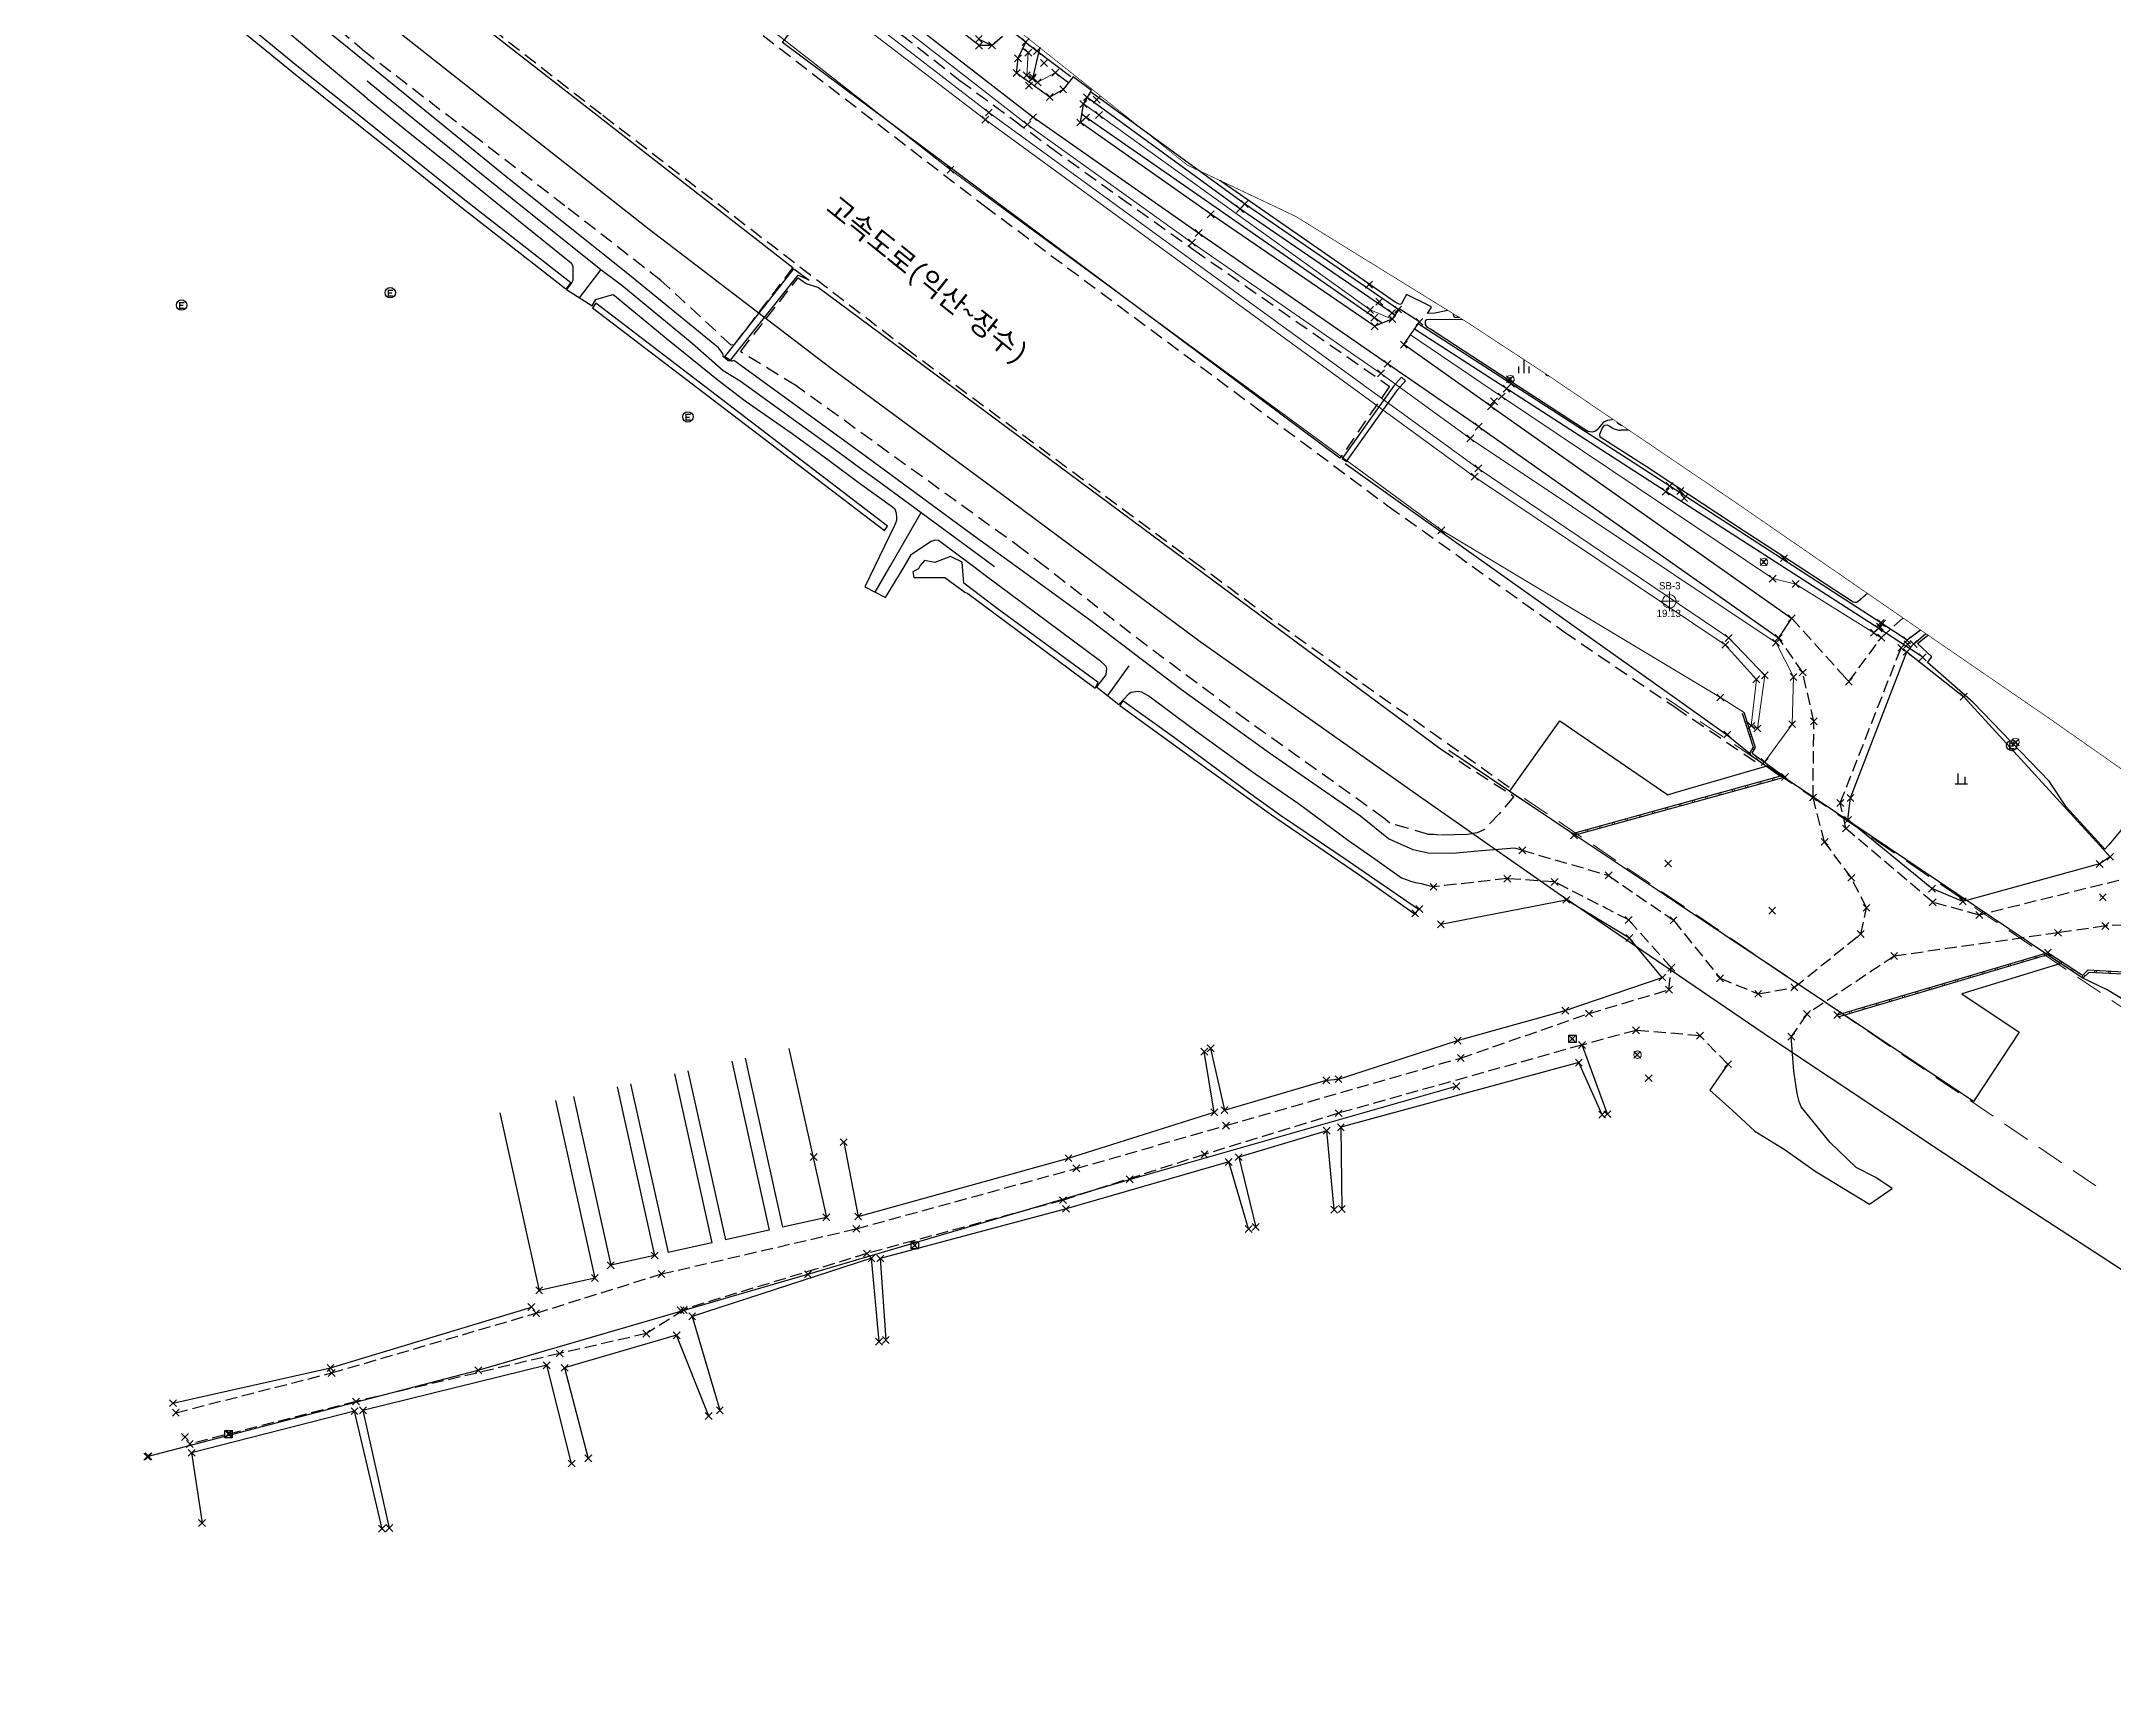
# Model space of a CAD drawing. Header units: millimetres. Extents: x 209513 to 211421, y 268482 to 269727.
# Drawn here: x 210070.6 to 210370.8, y 268483.4 to 268719.8 of the extents above; entities that cross this region are included whole.
import ezdxf
from ezdxf.enums import TextEntityAlignment as Align

# ---------------------------------------------------------------- set-up
doc = ezdxf.new("R2010")
doc.units = ezdxf.units.MM
doc.header["$MEASUREMENT"] = 0
doc.header["$PDMODE"] = 3
doc.header["$PDSIZE"] = 0.5
for name, pattern in [('AD0024', [3, 2, -1]), ('AZ071', [3, 2, -1]), ('DASHED', [0.75, 0.5, -0.25]), ('DGN Style 3', [2.4677800000000003, 1.7627, -0.7050800000000002])]:
    doc.linetypes.add(name, pattern=pattern)
doc.layers.get('0').update_dxf_attribs({"linetype": 'CONTINUOUS'})
doc.layers.add('00-구역계', color=8, linetype='CONTINUOUS', plot=False)
for name, color, linetype, lineweight in [('BOX', 8, 'CONTINUOUS', 0), ('고속도로라인', 8, 'CONTINUOUS', 0), ('논밭', 8, 'CONTINUOUS', 0), ('도근점', 8, 'CONTINUOUS', 0), ('비닐하우스', 8, 'CONTINUOUS', 0), ('비포장도로', 8, 'DGN Style 3', 0), ('빗물받이', 8, 'CONTINUOUS', 0), ('상수도라인', 8, 'CONTINUOUS', 0), ('옹벽', 8, 'CONTINUOUS', 0), ('전력주', 8, 'CONTINUOUS', 0), ('측점', 8, 'CONTINUOUS', 0)]:
    doc.layers.add(name, color=color, linetype=linetype, lineweight=lineweight)
for name, color, linetype in [('구조물', 8, 'CONTINUOUS'), ('오수맨홀', 8, 'CONTINUOUS'), ('측구', 8, 'CONTINUOUS'), ('콘크리트포장', 8, 'CONTINUOUS'), ('현황', 8, 'CONTINUOUS'), ('현황-height', 8, 'CONTINUOUS'), ('현황1', 8, 'CONTINUOUS')]:
    doc.layers.add(name, color=color, linetype=linetype)
doc.layers.get('0').off()
doc.styles.get("Standard").update_dxf_attribs({"font": 'GulimChe.ttf'})
doc.styles.add('Style-Dot', font='Dotum.ttf')
doc.styles.add('Style-WORKING', font='WORKING.shx')
doc.styles.add('txt', font='TXT', dxfattribs={"height": 0.2})

# ---------------------------------------------------------------- blocks, each defined once
blk = doc.blocks.new('AZ0202')
at = {"layer": '현황-height'}
for points in [[(-0.2950207600387502, 0.3782051360497327), (0.3696551049048793, 0.3782051360497327)], [(-0.2950207600387502, 0.3782051360497327), (-0.2950207600387502, -0.4423076852153125)], [(-0.2950207600387502, -0.03205127458278945), (0.2414015240673919, -0.03205127458278945)], [(-0.2950207600387502, -0.4423076852153125), (0.3696551049048793, -0.4423076852153125)]]:
    blk.add_lwpolyline(points, dxfattribs=at)
blk.add_circle((0, 0), 0.75, dxfattribs=at)
blk = doc.blocks.new('DAA001')
at = {"layer": '현황-height'}
for points in [[(-0.493063, 1.00641), (-0.493063, -0.49359)], [(0.506937, 0.50641), (0.506937, -0.49359)], [(-0.8930629999999999, -0.49359), (0.9069370000000001, -0.49359)]]:
    blk.add_lwpolyline(points, dxfattribs=at)
blk = doc.blocks.new('DAA002')
at = {"layer": '현황-height'}
for points in [[(-0.75, 0), (-0.75, -1)], [(0, 1), (0, -1)], [(0.75, 0), (0.75, -1)]]:
    blk.add_lwpolyline(points, dxfattribs=at)
blk = doc.blocks.new('sm')
at = {"layer": '오수맨홀', "lineweight": -3}
blk.add_3dface([(-0.4876096862717532, 0.5295440529007465), (0.5594484440807719, 0.5295440529007465), (0.5594484440807719, -0.5175140775390901), (-0.487609686300857, -0.5175140775390901)], dxfattribs=at)
at = {"layer": '오수맨홀', "lineweight": 0, "style": 'Style-Dot'}
blk.add_text('S', height=0.5508418041572726, dxfattribs=at).set_placement((-0.2262670125637669, -0.2575351603445597))
blk = doc.blocks.new('ep')
at = {"layer": '전력주', "lineweight": 0}
blk.add_circle((0, 0), 0.548539918217936, dxfattribs=at)
at = {"layer": '전력주', "lineweight": 0, "style": 'Style-Dot'}
blk.add_text('E', height=0.5429726355287119, dxfattribs=at).set_placement((-0.2559829561214428, -0.242985439079348))
blk = doc.blocks.new('o3')
at = {"layer": '옹벽', "lineweight": 0}
blk.add_circle((0, 0), 0.15, dxfattribs=at)
blk = doc.blocks.new('nfng')
at = {"layer": '도근점', "lineweight": 0}
for points in [[(195018.505, 431932.3304681596), (195018.505, 431931.501), (195018.505, 431930.6715318404)], [(195017.6755318405, 431931.501), (195018.505, 431931.501), (195019.3344681596, 431931.501)]]:
    blk.add_lwpolyline(points, dxfattribs=at)
blk.add_circle((195018.505, 431931.501), 0.5742378270369954, dxfattribs=at)

msp = doc.modelspace()

# ---------------------------------------------------------------- linework, layer by layer
at = {"layer": '00-구역계', "ltscale": 16, "const_width": 0.1, "flags": 128}
msp.add_lwpolyline([(210375.261345, 268612.09998), (210361.412, 268621.806), (210345.113, 268632.995), (210342.279, 268634.942), (210315.917, 268653.117), (210314.227, 268654.262), (210288.935, 268671.394), (210276.936, 268679.258), (210252.173, 268694.545), (210236.541, 268701.938), (210227.161, 268709.418), (210215.748, 268718.473), (210212.359, 268721.187), (210177.906, 268748.3), (210133.389, 268783.903), (210090.886, 268817.5), (210082.663, 268825.18), (210079.313, 268828.079), (210069.5, 268836.567)], dxfattribs=at)
at = {"layer": 'BOX', "lineweight": 0}
for p, q in [((210213.294, 268714.919, 17.16), (210213.518, 268718.224, 16.03)), ((210214.877, 268713.92, 17.131), (210213.294, 268714.919, 17.16)), ((210217.425, 268715.302, 16.034), (210214.877, 268713.92, 17.131))]:
    msp.add_line(p, q, dxfattribs=at)
at = {"layer": '고속도로라인', "linetype": 'DASHED', "lineweight": 0, "ltscale": 8}
for p, q in [((210305.8760276398, 268624.7655922996, 22.70839411839102), (210384.5231222084, 268571.4588020911, 22.79980401030015)), ((210285.3699216764, 268610.2487110426, 22.99952129043928), (210368.9167868318, 268553.6208694439, 23.09662608439377))]:
    msp.add_line(p, q, dxfattribs=at)
at = {"layer": '구조물', "linetype": 'Continuous'}
msp.add_lwpolyline([(210307.229104717, 268595.202966645), (210283.210355193, 268611.243220132), (210290.480506777, 268621.45321513), (210306.120465942, 268610.763004941), (210307.210682027, 268611.079459771), (210320.520585913, 268614.942897049), (210363.050480009, 268586.332328288), (210348.720358042, 268581.942434252), (210357.000337761, 268576.402323707), (210350.430191525, 268566.352323211)], close=True, dxfattribs=at)
at = {"layer": '논밭', "lineweight": -3, "extrusion": (0.009624900399301908, -0.02621260609154455, 0.9996100542582558), "elevation": -4999.394206776523}
msp.add_lwpolyline([(289980.0654374437, 179550.7445268833), (289980.0654374437, 179561.4164212325)], dxfattribs=at)
at = {"layer": '논밭', "lineweight": -3, "extrusion": (0.004394363417812599, -0.02812504465295678, 0.9995947536043901), "elevation": -6613.698845668466}
msp.add_lwpolyline([(249023.3699014153, 232778.2498072484), (249046.7107811659, 232779.7603669027), (249076.8181684261, 232783.9758822169)], dxfattribs=at)
at = {"layer": '논밭', "lineweight": -3}
for points in [[(210239.914, 268574.048, 15.785), (210241.93, 268565.112, 15.788), (210256.692, 268569.433, 15.795), (210258.439, 268569.602, 15.867), (210275.698, 268575.18, 15.781), (210291.284, 268579.516, 15.849), (210305.327, 268584.317, 15.871), (210300.57, 268590.025, 15.796), (210291.4329999999, 268595.556, 15.82600000000019)], [(210273.258, 268592.028, 15.799), (210291.4329999999, 268595.556, 15.82600000000019)], [(210186.784, 268560.482, 15.673), (210188.886, 268549.718, 15.776), (210219.345, 268558.162, 15.724), (210240.448, 268564.798, 15.776), (210239.01, 268573.592, 15.697)], [(210296.629, 268564.443, 15.806), (210293.255, 268572, 15.802), (210258.782, 268562.628, 15.794), (210258.923, 268550.797, 15.701)], [(210257.813, 268550.721, 15.751), (210256.733, 268562.126, 15.76), (210243.998, 268558.311, 15.76), (210246.463, 268548.184, 15.685)], [(210245.421, 268547.911, 15.706), (210242.54, 268557.62, 15.777), (210218.995, 268550.826, 15.774), (210192.088, 268543.638, 15.764), (210192.88, 268531.85, 15.723)], [(210191.912, 268531.599, 15.685), (210190.812, 268543.669, 15.747), (210164.84, 268535.246, 15.807), (210168.845, 268521.655, 15.785)], [(210167.24, 268520.826, 16.313), (210162.584, 268532.515, 16.4), (210146.363, 268527.808, 16.251), (210149.8, 268514.702, 16.281)], [(210147.385, 268513.95, 15.365), (210143.772, 268528.185, 15.374), (210117.162, 268521.651, 15.41), (210120.979, 268504.603, 15.376)], [(210119.92, 268504.509, 15.316), (210115.939, 268521.527, 15.349), (210092.345, 268515.494, 15.372), (210093.86, 268505.355, 15.278)]]:
    msp.add_polyline3d(points, dxfattribs=at)
at = {"layer": '비닐하우스', "lineweight": -3}
for p, q in [((210178.8578696827, 268574.0605576294, 15.98394581535426), (210184.285733284, 268549.5893999654, 15.98)), ((210162.2673291696, 268570.3518167685, 15.95832281683944), (210167.6890937269, 268545.9081562338, 15.859)), ((210164.2191574652, 268570.7881392227, 15.95833596155552), (210169.6416395571, 268546.3412437317, 15.859)), ((210170.5625994261, 268572.206187199, 15.98394359848744), (210175.9874135054, 268547.7487780996, 15.98)), ((210172.5144277219, 268572.6425096532, 15.98394412010317), (210177.9399593357, 268548.1818655974, 15.98)), ((210153.9720589131, 268568.497446338, 15.95826695179535), (210159.3907739483, 268544.067534368, 16)), ((210155.9238872087, 268568.9337687923, 15.95828009651166), (210161.3433197786, 268544.5006218659, 15.859)), ((210136.98899809, 268564.7009593237, 15.76708261713655), (210142.6857316864, 268539.0176193859, 15.66272256579138)), ((210145.0353084047, 268566.4996758767, 15.69641423975187), (210150.735, 268540.803, 15.592)), ((210147.6286169522, 268567.0793983617, 15.95822423146758), (210153.045, 268542.66, 15.859)), ((210184.285733284, 268549.5893999654, 15.98594161029967), (210177.9399593357, 268548.1818655974, 15.96015659570771)), ((210175.9874135055, 268547.7487780996, 15.95222274506397), (210169.6416395571, 268546.3412437316, 15.92643773047165)), ((210159.3907739483, 268544.067534368, 15.8847850145922), (210153.045, 268542.66, 15.859)), ((210167.6890937269, 268545.9081562337, 15.91850387982802), (210161.3433197786, 268544.5006218658, 15.89271886523606)), ((210150.735, 268540.803, 15.592), (210142.686137189, 268539.0177093291, 15.66))]:
    msp.add_line(p, q, dxfattribs=at)
at = {"layer": '비포장도로', "linetype": 'DGN Style 3', "lineweight": -3}
msp.add_line((210325.682, 268628.479, 16.964), (210322.19, 268633.488, 17.202), dxfattribs=at)
for points in [[(210324.071, 268636.329, 17.298), (210332.351, 268627.15, 16.926), (210337.045, 268633.503, 16.594), (210340.2123572477, 268636.3668248245, 16.33208667979384)], [(210371.469, 268598.366, 16.778), (210351.256, 268593.364, 17.056), (210344.497, 268595.212, 16.95), (210331.94, 268605.885, 16.609), (210331.117, 268609.586, 16.677), (210339.927, 268632.05, 16.358)], [(210285.058, 268602.741, 16.613), (210297.561, 268599.092, 16.634), (210306.955, 268592.61, 16.578), (210313.697, 268584.198, 16.507), (210319.227, 268581.949, 16.491), (210324.476, 268582.895, 16.591), (210334.073, 268590.61, 16.546), (210334.917, 268594.405, 16.543), (210332.718, 268598.743, 16.593), (210328.847, 268603.952, 16.612), (210327.166, 268610.377, 16.61), (210327.281, 268621.395, 16.824), (210325.682, 268628.479, 16.964)], [(210090.062, 268521.3, 15.656), (210112.622, 268527.067, 15.62), (210142.249, 268535.727, 15.996), (210160.397, 268541.398, 16.046), (210188.615, 268547.931, 16.166), (210220.47, 268556.676, 16.286), (210242.165, 268562.878, 16.34), (210276.155, 268572.658, 16.423), (210294.726, 268579.102, 16.592), (210306.302, 268582.55, 16.447), (210306.64, 268585.746, 16.553), (210300.479, 268592.649, 16.59), (210289.765, 268598.15, 16.597), (210282.88, 268598.639, 16.484), (210272.204, 268597.449, 16.327)], [(210388.763, 268589.985, 17.34), (210382.756, 268591.444, 16.876), (210377.191, 268592.147, 16.795), (210369.508, 268591.777, 16.886), (210362.65, 268590.779, 16.903), (210338.926, 268587.415, 16.701), (210326.283, 268579.03, 16.758), (210324.014, 268575.752, 16.609)], [(210314.848, 268571.772, 16.415), (210310.789, 268575.891, 16.446), (210301.532, 268576.665, 16.466), (210293.699, 268574.542, 16.593), (210258.467, 268564.681, 16.34), (210239.042, 268558.713, 16.301), (210218.548, 268552.074, 16.193), (210190.151, 268544.358, 16.11), (210163.183, 268536.135, 15.974), (210163.626, 268536.167, 16.031), (210158.21, 268532.768, 16.134), (210145.66, 268529.885, 15.999), (210116.158, 268522.934, 15.659), (210092.081, 268516.772, 15.677)]]:
    msp.add_polyline3d(points, dxfattribs=at)
at = {"layer": '상수도라인', "lineweight": -3}
msp.add_polyline3d([(210085.931, 268514.947, 15.511), (210133.869, 268527.456, 15.651), (210181.606, 268541.346, 15.904), (210228.199, 268555.08, 16.209), (210275.506, 268568.574, 16.241)], dxfattribs=at)
at = {"layer": '옹벽', "lineweight": -3}
for p, q in [((210316.9242773587, 268622.5865528999, 23.29), (210318.4984779872, 268617.6680288309, 23.31)), ((210318.4984779872, 268617.6680288309, 23.31), (210317.934138543, 268616.7038537483, 23.3)), ((210317.934138543, 268616.7038537483, 23.3), (210322.441389869, 268613.4630328636, 23.3)), ((210318.331, 268616.788, 17.559), (210323.125, 268613.341, 16.843)), ((210322.441389869, 268613.4630328636, 23.3), (210292.4569584255, 268605.1621251396, 23.3)), ((210361.175, 268587.908, 16.736), (210330.658, 268578.877, 16.819)), ((210361.1266072812, 268587.5808181575, 23.66), (210330.7431305295, 268578.5893321482, 23.66)), ((210366.236388706, 268584.2227584586, 23.66), (210361.1266072812, 268587.5808181575, 23.66)), ((210366.201, 268584.605, 17.419), (210361.175, 268587.908, 16.736)), ((210366.991, 268585.365, 17.11), (210366.201, 268584.605, 17.419)), ((210372.135, 268585.072, 17.28), (210366.991, 268585.365, 17.11)), ((210367.1046426161, 268585.0580407013, 23.45), (210366.236388706, 268584.2227584586, 23.66)), ((210372.0376145441, 268584.7770607685, 23.42), (210367.1046426161, 268585.0580407013, 23.45))]:
    msp.add_line(p, q, dxfattribs=at)
at = {"layer": '옹벽', "lineweight": -3, "extrusion": (0.3002743680802167, -0.3063285853072816, 0.9033261325222834)}
for p, q in [((210318.825, 268617.632, 17.68100000002232), (210317.2100000001, 268622.678, 19.92900000001828)), ((210318.331, 268616.7879999999, 17.55900000000838), (210318.825, 268617.632, 17.68100000002232))]:
    msp.add_line(p, q, dxfattribs=at)
at = {"layer": '옹벽', "lineweight": -3, "extrusion": (0.000364384030207931, 0.0001008762903034118, 0.9999999285241238)}
msp.add_line((210323.1249999999, 268613.3410000001, 16.84300000000003), (210292.5369999999, 268604.8730000001, 16.85500000000005), dxfattribs=at)
at = {"layer": '측구', "lineweight": -3}
for p, q in [((210213.518, 268718.224, 16.03), (210212.7148555434, 268718.819771708, 16.0316997766277)), ((210214.779, 268718.444, 16.351), (210213.1213704241, 268719.6744017354, 16.35)), ((210219.3191367596, 268713.8373501485, 16.04021843978868), (210217.425, 268715.302, 16.034))]:
    msp.add_line(p, q, dxfattribs=at)
at = {"layer": '측구', "lineweight": -3, "elevation": 16.351}
msp.add_lwpolyline([(210219.695, 268714.72), (210214.779, 268718.444)], dxfattribs=at)
at = {"layer": '측구', "lineweight": -3, "extrusion": (-0.01005161164857134, -0.01181842209011986, 0.9998796377577484), "elevation": -5272.481848321741}
msp.add_lwpolyline([(210256.7002536558, 268637.426317958), (210234.3889319463, 268652.7532894324), (210212.2307298731, 268668.8934166586)], dxfattribs=at)
at = {"layer": '측구', "lineweight": -3, "extrusion": (-0.07961492730532323, -0.1203023229896432, 0.989539698260491), "elevation": -49047.07699166875}
msp.add_lwpolyline([(27149.5586520916, 336547.2493350145), (27113.14475129105, 336546.8819449065), (27069.7989147586, 336546.3761227448)], dxfattribs=at)
at = {"layer": '측구', "lineweight": -3, "extrusion": (0.001306574411163424, 0.004028073648044349, 0.9999910337028), "elevation": 1373.234821230469}
msp.add_lwpolyline([(210342.5530342687, 268631.2635686688), (210340.5811137108, 268629.7908277013), (210336.9441233482, 268632.2118473422)], dxfattribs=at)
at = {"layer": '측구', "lineweight": -3, "extrusion": (-0.03667214683023347, -0.0312800725228227, 0.9988376798608616), "elevation": -16100.36072916617}
msp.add_lwpolyline([(-67879.55302662114, 333976.4355072279), (-67879.55302662114, 333978.7634902021)], dxfattribs=at)
at = {"layer": '측구', "lineweight": -3, "extrusion": (-0.01722482342663175, -0.01840975255497387, 0.999682142717767), "elevation": -8550.64894787821}
msp.add_lwpolyline([(-29965.32684131211, 339683.3522918887), (-29965.32684131214, 339684.2249137999)], dxfattribs=at)
at = {"layer": '측구', "lineweight": -3}
for points in [[(210266.6283309384, 268680.2071887826, 16.07057448457335), (210244.166, 268695.59, 16.041), (210222.0658521157, 268711.7165692144, 16.04897407464705)], [(210343.058, 268630.676, 16.187), (210336.682, 268634.839, 16.225), (210305.829, 268654.667, 16.075), (210269.4460335766, 268678.1788349985, 16.10814860926246)]]:
    msp.add_polyline3d(points, dxfattribs=at)
at = {"layer": '측점', "lineweight": -3}
for p in [(210206.351, 268720.174, 18.351), (210206.385, 268719.225, 17.245), (210208.268, 268719.267, 17.125), (210212.04, 268717.401, 17.036), (210213.154, 268719.743, 16.62), (210213.518, 268718.224, 16.03), (210214.779, 268718.444, 16.351), (210211.83, 268715.253, 17.334), (210213.294, 268714.919, 17.16), (210214.112, 268714.427, 15.513), (210214.17, 268714.646), (210214.877, 268713.92, 17.131), (210215.78, 268716.7, 15.42), (210217.425, 268715.302, 16.034), (210213.633, 268713.435), (210216.644, 268711.782, 17.299), (210218.564, 268712.892, 16.796), (210221.994, 268711.769, 16.049), (210223.427, 268711.414, 15.414), (210207.285, 268708.511, 18.812), (210207.807, 268709.553, 18.751), (210214.187, 268708.878, 17.314), (210221.071, 268708.107, 17.249), (210221.491, 268710.777, 16.78), (210221.863, 268708.819, 17.26), (210223.744, 268709.202, 16.13), (210213.363, 268707.817, 17.526), (210202.246, 268701.265, 23.993), (210244.847, 268696.303, 16.386), (210239.943, 268694.808, 16.862), (210244.166, 268695.59, 16.041), (210237.234, 268690.689, 17.118), (210238.18, 268692.093, 16.855), (210262.853, 268684.61, 15.268), (210263.035, 268680.958, 16.197), (210264.373, 268682.168, 15.554), (210267.082, 268681.03, 16.429), (210263.64, 268679.851, 16.708), (210263.674, 268678.607, 16.882), (210266.192, 268680.506, 16.07), (210266.236, 268679.638, 16.663), (210270.173, 268679.237, 16.594), (210267.91, 268675.943, 16.891), (210265.539, 268673.157, 16.893), (210264.588, 268671.785, 17.058), (210282.78, 268669.562, 16.096), (210283.292, 268670.943, 15.916), (210283.448, 268670.277, 16.455), (210280.529, 268667.022, 16.876), (210280.957, 268667.738, 16.817), (210282.071, 268668.426, 16.219), (210278.739, 268664.066, 16.926), (210277.531, 268662.36, 17.14), (210278.157, 268656.81, 19.142), (210278.693, 268658.027, 18.948), (210305.829, 268654.667, 16.075), (210306.409, 268655.46, 16.501), (210307.962, 268654.744, 15.541), (210308.512, 268653.722, 15.554), (210273.344, 268649.068, 24.73), (210322.959, 268645.02, 15.54), (210320.023, 268644.474, 16.22), (210321.336, 268642.076, 16.496), (210324.654, 268641.278, 16.291), (210324.071, 268636.329, 17.298), (210314.967, 268633.474, 18.946), (210321.807, 268632.788, 17.061), (210322.19, 268633.488, 17.202), (210335.973, 268634.236, 16.446), (210336.682, 268634.839, 16.225), (210336.848, 268635.118, 15.647), (210336.976, 268635.667, 16.554), (210337.045, 268633.503, 16.594), (210337.145, 268635.564, 16.33), (210340.782, 268633.143, 16.335), (210314.456, 268632.476, 19.008), (210339.927, 268632.05, 16.358), (210340.746, 268631.47, 15.937), (210340.858, 268632.548, 15.654), (210341.734, 268632.592, 16.188), (210343.058, 268630.676, 16.187), (210318.961, 268627.472, 19.079), (210320.188, 268628.056, 18.968), (210324.341, 268627.826, 16.975), (210325.682, 268628.479, 16.964), (210332.351, 268627.15, 16.926), (210313.76, 268624.85, 23.284), (210349.001, 268624.967, 15.902), (210324.15, 268620.987, 16.808), (210327.281, 268621.395, 16.824), (210314.748, 268619.503, 24.907), (210318.229, 268620.746, 18.974), (210319.108, 268620.371, 18.907), (210356.508, 268618.372, 16.285), (210320.151, 268615.503, 16.804), (210323.125, 268613.341, 16.843), (210327.166, 268610.377, 16.61), (210331.117, 268609.586, 16.677), (210332.59, 268610.313, 15.912), (210331.94, 268605.885, 16.609), (210332.226, 268607.123, 15.985), (210292.537, 268604.873, 16.855), (210328.847, 268603.952, 16.612), (210285.058, 268602.741, 16.613), (210306.187, 268600.823, 16.515), (210368.673, 268600.751, 15.919), (210370.201, 268601.792, 16.391), (210272.204, 268597.449, 16.327), (210282.88, 268598.639, 16.484), (210289.765, 268598.15, 16.597), (210297.561, 268599.092, 16.634), (210332.718, 268598.743, 16.593), (210344.393, 268597.186, 15.966), (210270.148, 268594.251, 15.976), (210291.433, 268595.556, 15.826), (210321.244, 268593.977, 16.548), (210334.917, 268594.405, 16.543), (210344.497, 268595.212, 16.95), (210348.868, 268595.329, 15.95), (210269.552, 268593.614, 15.954), (210273.258, 268592.028, 15.799), (210300.479, 268592.649, 16.59), (210306.955, 268592.61, 16.578), (210351.256, 268593.364, 17.056), (210362.65, 268590.779, 16.903), (210369.508, 268591.777, 16.886), (210300.57, 268590.025, 15.796), (210334.073, 268590.61, 16.546), (210361.175, 268587.908, 16.736), (210306.64, 268585.746, 16.553), (210338.926, 268587.415, 16.701), (210305.327, 268584.317, 15.871), (210306.302, 268582.55, 16.447), (210313.697, 268584.198, 16.507), (210319.227, 268581.949, 16.491), (210324.476, 268582.895, 16.591), (210291.284, 268579.516, 15.849), (210294.726, 268579.102, 16.592), (210326.283, 268579.03, 16.758), (210330.658, 268578.877, 16.819), (210301.532, 268576.665, 16.466), (210310.789, 268575.891, 16.446), (210324.014, 268575.752, 16.609), (210239.01, 268573.592, 15.697), (210239.914, 268574.048, 15.785), (210275.698, 268575.18, 15.781), (210292.291, 268575.441, 16.605), (210293.699, 268574.542, 16.593), (210293.716, 268574.547, 16.595), (210301.698, 268573.121, 16.35), (210276.155, 268572.658, 16.423), (210293.255, 268572, 15.802), (210303.352, 268569.748, 16.391), (210314.848, 268571.772, 16.415), (210256.692, 268569.433, 15.795), (210258.439, 268569.602, 15.867), (210275.506, 268568.574, 16.241), (210240.448, 268564.798, 15.776), (210241.93, 268565.112, 15.788), (210258.467, 268564.681, 16.34), (210296.629, 268564.443, 15.806), (210297.393, 268564.533, 16.297), (210242.165, 268562.878, 16.34), (210256.733, 268562.126, 15.76), (210258.782, 268562.628, 15.794), (210182.421, 268558.32, 15.978), (210186.784, 268560.482, 15.673), (210219.345, 268558.162, 15.724), (210239.042, 268558.713, 16.301), (210243.998, 268558.311, 15.76), (210220.47, 268556.676, 16.286), (210228.199, 268555.08, 16.209), (210242.54, 268557.62, 15.777), (210218.548, 268552.074, 16.193), (210184.285733284, 268549.5893999654, 15.98), (210188.886, 268549.718, 15.776), (210218.995, 268550.826, 15.774), (210257.813, 268550.721, 15.751), (210258.923, 268550.797, 15.701), (210188.615, 268547.931, 16.166), (210245.421, 268547.911, 15.706), (210246.463, 268548.184, 15.685), (210159.3907739483, 268544.067534368, 16), (210190.151, 268544.358, 16.11), (210190.812, 268543.669, 15.747), (210192.088, 268543.638, 15.764), (210197.052, 268545.532, 16.339), (210150.735, 268540.803, 15.592), (210153.045, 268542.66, 15.859), (210160.397, 268541.398, 16.046), (210181.606, 268541.346, 15.904), (210142.686137189, 268539.0177093291, 15.66), (210141.558, 268536.603, 15.473), (210142.249, 268535.727, 15.996), (210163.183, 268536.135, 15.974), (210163.626, 268536.167, 16.031), (210164.84, 268535.246, 15.807), (210158.21, 268532.768, 16.134), (210162.584, 268532.515, 16.4), (210191.912, 268531.599, 15.685), (210192.88, 268531.85, 15.723), (210112.462, 268527.792, 15.353), (210143.772, 268528.185, 15.374), (210145.66, 268529.885, 15.999), (210146.363, 268527.808, 16.251), (210112.622, 268527.067, 15.62), (210133.869, 268527.456, 15.651), (210089.634, 268522.697, 15.31), (210116.158, 268522.934, 15.659), (210090.062, 268521.3, 15.656), (210115.939, 268521.527, 15.349), (210117.162, 268521.651, 15.41), (210167.24, 268520.826, 16.313), (210168.845, 268521.655, 15.785), (210092.081, 268516.772, 15.677), (210097.642, 268518.21, 15.822), (210097.824, 268518.272, 15.735), (210085.931, 268514.947, 15.511), (210086.099, 268514.98, 15.367), (210092.345, 268515.494, 15.372), (210147.385, 268513.95, 15.365), (210149.8, 268514.702, 16.281), (210093.86, 268505.355, 15.278), (210119.92, 268504.509, 15.316), (210120.979, 268504.603, 15.376)]:
    msp.add_point(p, dxfattribs=at)
at = {"layer": '측점'}
for p in [(210369.138, 268595.933, 16.781), (210091.382, 268517.798, 15.622)]:
    msp.add_point(p, dxfattribs=at)
at = {"layer": '콘크리트포장', "lineweight": -3}
for p, q in [((210280.529, 268667.022, 16.876), (210267.91, 268675.943, 16.891)), ((210278.739, 268664.066, 16.92600000000014), (210265.539, 268673.157, 16.893)), ((210324.071, 268636.329, 17.298), (210322.19, 268633.488, 17.202))]:
    msp.add_line(p, q, dxfattribs=at)
at = {"layer": '콘크리트포장', "lineweight": -3, "extrusion": (-0.006474407174262359, 0.004563845928061057, 0.9999686261888854), "elevation": -118.4114006707302}
msp.add_lwpolyline([(210276.230861078, 268670.3604517372), (210319.774680682, 268639.6671320847)], dxfattribs=at)
at = {"layer": '콘크리트포장', "lineweight": -3, "extrusion": (-0.00424806921576691, 0.002989516017576593, 0.9999865082599458), "elevation": -73.17733758312198}
msp.add_lwpolyline([(210276.9135228822, 268665.4853269016), (210320.3653032888, 268634.9071902595)], dxfattribs=at)
at = {"layer": '콘크리트포장', "lineweight": -3}
for points in [[(210265.539, 268673.157, 16.893), (210238.18, 268692.093, 16.855), (210214.187, 268708.878, 17.314), (210168.073, 268744.652, 16.797), (210151.698, 268757.626, 16.684), (210125.213, 268780.234, 16.515), (210116.105, 268786.126, 16.732), (210114.707, 268786.564, 16.85), (210111.171, 268785.906, 17.095), (210107.29, 268784.147, 17.549), (210104.701, 268781.497, 17.828)], [(210209.774, 268720.543, 16.745), (210208.268, 268719.267, 17.125), (210206.385, 268719.225, 17.245), (210170.054, 268747.485, 16.723)], [(210267.91, 268675.943, 16.891), (210270.173, 268679.237, 16.594), (210267.252, 268681.112, 16.564), (210266.236, 268679.638, 16.663), (210263.674, 268678.607, 16.882), (210239.943, 268694.808, 16.862), (210221.071, 268708.107, 17.249), (210221.491, 268710.777, 16.78), (210222.681, 268712.722, 16.208), (210220.017, 268714.711, 16.225), (210218.564, 268712.892, 16.796), (210216.644, 268711.782, 17.299), (210211.83, 268715.253, 17.334), (210212.04, 268717.401, 17.036), (210213.154, 268719.743, 16.62), (210210.47, 268721.789, 16.608)]]:
    msp.add_polyline3d(points, dxfattribs=at)
at = {"layer": '현황', "lineweight": 0}
for p, q in [((210207.285, 268708.511, 18.812), (210136.3220000001, 268762.9330000003, 18.68700000000007)), ((210137.451, 268763.824, 18.558), (210207.807, 268709.553, 18.751)), ((210202.246, 268701.265, 23.993), (210130.37, 268757.482, 23.921)), ((210213.363, 268707.817, 17.526), (210166.498, 268744.306, 16.988)), ((210278.157, 268656.81, 19.142), (210207.285, 268708.511, 18.812)), ((210207.807, 268709.553, 18.751), (210278.693, 268658.027, 18.948)), ((210263.035, 268680.958, 16.197), (210221.5099308251, 268710.8079415586, 16.12619040913387)), ((210237.234, 268690.689, 17.118), (210213.363, 268707.817, 17.526)), ((210273.344, 268649.068, 24.73), (210202.246, 268701.265, 23.993)), ((210264.588, 268671.785, 17.058), (210237.234, 268690.689, 17.118)), ((210266.236, 268679.638, 16.663), (210263.035, 268680.958, 16.197)), ((210282.071, 268668.426, 16.219), (210268.8737498383, 268677.3458245547, 16.76451581883752)), ((210277.531, 268662.36, 17.14), (210264.588, 268671.785, 17.058)), ((210273.344, 268649.068, 24.73), (210313.76, 268624.85, 23.284)), ((210335.973, 268634.236, 16.446), (210337.045, 268633.503, 16.594)), ((210318.229, 268620.746, 18.974), (210319.108, 268620.371, 18.907))]:
    msp.add_line(p, q, dxfattribs=at)
at = {"layer": '현황', "lineweight": -3}
for p, q in [((210206.351, 268720.174, 18.351), (210208.268, 268719.267, 17.125)), ((210332.59, 268610.313, 15.912), (210340.746, 268631.47, 15.937))]:
    msp.add_line(p, q, dxfattribs=at)
at = {"layer": '현황', "linetype": 'Continuous'}
msp.add_line((210314.848, 268571.772, 16.415), (210312.210016217, 268567.992687332), dxfattribs=at)
for points in [[(210117.7758229821, 268716.6617455438), (210117.44070247, 268716.935403093), (210099.39078917, 268731.595743764), (210089.320840988, 268740.115933516), (210083.450880493, 268745.926048197), (210082.730895588, 268747.556067496), (210082.080918581, 268749.866089719), (210082.250940001, 268751.716098023), (210082.638585921, 268754.331124754), (210083.096974286, 268755.705882394), (210083.501427806, 268756.757161922), (210085.48815532, 268759.605268239), (210101.392363224, 268778.380419876), (210103.526850364, 268780.766722393), (210104.701, 268781.497)], [(210117.7816690734, 268711.5945545349), (210111.720673961, 268716.585481431), (210100.860729398, 268725.695688286), (210091.620776075, 268733.425862605), (210089.20079135, 268735.725909627), (210089.000791153, 268735.785912752), (210088.750790968, 268735.865916688), (210088.43079014, 268735.91592142), (210086.180764075, 268734.455944186), (210085.06074849, 268733.495954196), (210082.420758536, 268735.416001933), (210083.820785726, 268737.305993399), (210083.960791475, 268737.76599411), (210084.460807169, 268738.975994166), (210084.510813314, 268739.505996533), (210084.490816137, 268739.765998311), (210082.410827128, 268741.556037388), (210061.860931353, 268758.906417607)], [(210117.7543036089, 268735.3139984747), (210126.440876279, 268728.365387918), (210179.410681073, 268687.084645014)], [(210258.65077296, 268659.50374242), (210177.91103977, 268719.684858051)], [(210215.1307315213, 268718.9673247716), (210215.131218631, 268718.804507839), (210214.17, 268714.646)], [(210211.7608848051, 268643.810290464), (210205.700377517, 268648.204163966), (210189.400429255, 268660.164388028), (210171.030486664, 268673.564640064), (210170.850486877, 268673.664642342), (210170.730485708, 268673.61464315), (210170.610484422, 268673.554643894), (210170.470483717, 268673.554645191), (210170.220482671, 268673.574647628), (210170.030482043, 268673.604649573), (210169.360485163, 268674.184659321), (210169.330485684, 268674.244659967), (210169.320487544, 268674.414661098), (210169.280490265, 268674.674663057), (210168.650495834, 268675.454673656), (210155.740548908, 268686.004857703), (210137.830618536, 268700.285110858), (210117.7758229821, 268716.6617455438)], [(210117.7816690734, 268711.5945545349), (210123.500620022, 268706.885283932), (210130.860591726, 268701.045180071), (210139.680556569, 268693.935054928), (210147.370525675, 268687.71494569), (210147.570521298, 268687.234940904), (210147.54049845, 268685.214928844), (210147.410494531, 268684.924928278), (210146.640479506, 268683.934929363), (210150.35047135, 268681.534880332), (210150.910484641, 268682.464880825), (210153.330505226, 268683.204862927), (210153.610505187, 268683.074859539), (210161.070473463, 268676.884752615), (210168.620443324, 268670.794645471), (210172.5012245, 268667.813004305), (210179.325535672, 268663.057613035), (210184.657515007, 268659.168114881), (210189.087663373, 268655.866533671), (210193.860365122, 268652.444299554), (210194.170363439, 268652.15429491), (210194.390357475, 268651.524289024), (210194.440350647, 268650.894284713), (210194.410345664, 268650.464282365), (210194.290341013, 268650.104281277), (210194.120335992, 268649.734280593), (210191.2503944568, 268643.7862000467)], [(210274.265142126, 268680.9068068619), (210272.411078593, 268680.493743134), (210271.351072879, 268680.463752771), (210271.871084391, 268681.253752777), (210271.931759595, 268681.422409248), (210268.305424908, 268683.175479552), (210268.001080724, 268682.673797307), (210267.561069282, 268681.853796377), (210267.321067166, 268681.773798109), (210266.85106703, 268681.973803687), (210266.631067262, 268682.093806458), (210241.2778807649, 268699.6977390292)], [(210180.210668614, 268685.614628623), (210181.350665294, 268684.804613114), (210183.130667466, 268684.194592896), (210237.5702590141, 268643.840604639)], [(210298.0919529934, 268665.1913699714), (210298.091035176, 268665.043410839), (210297.381030566, 268664.953416867), (210296.841024906, 268664.693420283), (210296.361016405, 268664.153421431), (210295.92100777, 268663.583422028), (210295.561003473, 268663.363424019), (210295.201000635, 268663.273426806), (210294.560998626, 268663.383433405), (210279.031033158, 268673.46363886), (210271.761049112, 268678.163734925), (210271.351050069, 268678.433740373), (210271.021053225, 268678.863746057), (210271.031058444, 268679.323748773), (210271.241062544, 268679.593748476), (210271.601064705, 268679.623745325), (210276.4478979735, 268679.5593211516)], [(210275.9456855649, 268679.8693530982), (210275.221085644, 268679.853713189), (210275.101089645, 268680.263716806), (210275.1028525181, 268680.3896611701)], [(210288.4804271769, 268671.6919215502), (210288.481059718, 268671.563539699), (210288.641059297, 268671.453537545), (210288.838705627, 268671.4571101716)], [(210324.8831929413, 268643.9431572827), (210317.180951154, 268648.953135697), (210307.159076497, 268655.552194854), (210302.980984232, 268658.303324366), (210296.360998538, 268662.563411722), (210296.301002728, 268662.963414721), (210296.631013953, 268663.813416854), (210296.991021285, 268664.303416512), (210297.331023234, 268664.323413483), (210297.731023127, 268664.133408616), (210298.241022002, 268663.803401875), (210299.001023272, 268663.573393431), (210299.281024579, 268663.563390775), (210299.381025311, 268663.583389971), (210300.4468120933, 268663.5962629772)], [(210299.5036047748, 268664.2351617506), (210299.391032665, 268664.233393847), (210298.891033278, 268664.513400189), (210298.8124429564, 268664.7033328828)], [(210280.243193721, 268643.8907257616), (210259.420767537, 268658.673730216)], [(210195.5643809234, 268643.7912670018), (210196.610301987, 268645.584232176), (210199.470337615, 268647.464217164), (210199.910341642, 268647.624214064), (210200.150343423, 268647.674212147), (210200.500344859, 268647.64420872), (210205.6320892848, 268643.8030919407)], [(210203.980791129, 268643.8011524229), (210203.930326178, 268644.434157336), (210202.240327164, 268645.284178185), (210199.99030598, 268644.414193717)], [(210191.2503944568, 268643.7862000467), (210189.8502149, 268640.884266094), (210192.86021275, 268639.334228744), (210195.560276439, 268643.784230909), (210195.5643809234, 268643.7912670018)], [(210204.170293577, 268641.424136729), (210203.980791129, 268643.8011524229)], [(210205.6320892848, 268643.8030919407), (210207.100322816, 268642.704117404), (210223.830267749, 268630.253886368), (210224.760262689, 268629.383872439), (210224.840259049, 268629.023869497), (210224.810254853, 268628.663867577), (210224.750248368, 268628.113864773), (210223.420222523, 268626.413866713), (210226.620210094, 268623.863821492), (210228.080234578, 268625.383817249), (210228.380239018, 268625.643816059), (210229.470245895, 268625.763806693), (210229.920247277, 268625.683802034), (210231.190245403, 268624.943785748), (210237.250225, 268620.393701817), (210244.10020422, 268615.453608185), (210246.486146127, 268613.745647648), (210248.928560859, 268612.085912886), (210252.642472771, 268609.512079759), (210259.911772406, 268604.152831681), (210263.690146567, 268601.483341373), (210267.580135385, 268598.733288539), (210268.400136509, 268598.463279293), (210268.860136818, 268598.283273934), (210269.610138486, 268598.093265824), (210270.40014047, 268597.913257406), (210272.204, 268597.449)], [(210285.058, 268602.741), (210283.950266691, 268603.033163137), (210278.630234665, 268602.583209677), (210275.000212892, 268602.283241475), (210271.420195192, 268602.323274887), (210269.270189798, 268602.813297798), (210265.690189629, 268604.413340738), (210261.630205563, 268607.663398199), (210248.470241319, 268616.783575821), (210235.710280003, 268625.983750226), (210222.39032618, 268636.103935438), (210211.7608848051, 268643.810290464)], [(210237.5702590141, 268643.840604639), (210273.370373401, 268617.303348306)], [(210318.140592389, 268616.592929177), (210314.650606947, 268619.46297904), (210307.194811627, 268624.756265443), (210280.243193721, 268643.8907257616)], [(210335.0539991787, 268639.9231998303), (210333.700920063, 268638.732920217), (210333.48091737, 268638.592921401), (210333.260916257, 268638.592923439), (210333.000915724, 268638.662926275), (210324.8831929413, 268643.9431572827)], [(210376.0263516368, 268611.5638414859), (210374.030794127, 268609.332367), (210372.780769137, 268607.672368447), (210371.710739776, 268605.542365354), (210369.986984398, 268603.527672021), (210369.430039687, 268602.914495438), (210369.430039687, 268602.914495438), (210369.430039687, 268602.914495438), (210363.820738885, 268609.022459709), (210361.360768109, 268612.732505157), (210350.370840392, 268624.122676541), (210343.760872057, 268629.922773205), (210344.390884692, 268630.762772498), (210342.28089546, 268632.672803711), (210343.802329249, 268633.8954502302)], [(210274.410378002, 268617.243338304), (210292.220333675, 268605.263100135)], [(210381.980450105, 268575.132084505), (210369.750471159, 268582.522242945), (210366.236388706, 268584.2227584586)], [(210312.210016217, 268567.992687332), (210315.420000465, 268565.142640189), (210318.72998286, 268562.082590836), (210323.129974712, 268559.372533523), (210327.479961814, 268556.26247423), (210332.899952433, 268552.982403986), (210335.329948344, 268551.522372556), (210338.619990079, 268553.752355693), (210336.259996211, 268555.362387389), (210333.429998154, 268556.812422462), (210329.670019997, 268560.452479526), (210325.450056476, 268565.602550071), (210325.180063648, 268566.362557214), (210324.8948113578, 268567.5311704282), (210324.4119465052, 268570.7638039748), (210324.014, 268575.752)]]:
    msp.add_lwpolyline(points, dxfattribs=at)
at = {"layer": '현황', "linetype": 'AD0024'}
for points in [[(210117.7186831647, 268766.1885750643), (210158.451096147, 268733.485122641), (210207.170922296, 268696.024442437), (210265.660730518, 268652.563635085), (210277.7922657774, 268643.8878470456)], [(210238.386764475, 268643.8415636583), (210196.310630701, 268674.974414472), (210151.650789856, 268709.295037867), (210117.7538404583, 268735.7154414549)], [(210283.17036162, 268611.833224106), (210248.790460481, 268636.143691097), (210238.386764475, 268643.8415636583)], [(210277.7922657774, 268643.8878470456), (210291.110655037, 268634.363288136), (210307.196337859, 268623.4411664), (210318.990583662, 268615.432914217)]]:
    msp.add_lwpolyline(points, dxfattribs=at)
at = {"layer": '현황', "color": 8, "linetype": 'Continuous'}
for points in [[(210117.7873261684, 268706.6911790093), (210106.838196897, 268715.419114129), (210093.278907357, 268726.557948312), (210085.470014009, 268733.026351792), (210086.23849964, 268733.948011443), (210094.042519017, 268727.483645077), (210107.593096604, 268716.351967101), (210117.7855540326, 268708.2272054311)], [(210117.7855540326, 268708.2272054311), (210120.060333275, 268706.413899923), (210131.667801503, 268697.100730498), (210147.267129916, 268684.934889666), (210146.533843523, 268683.984970656), (210130.923287153, 268696.159567646), (210119.310846946, 268705.476727141), (210117.7873261684, 268706.6911790093)], [(210150.870478481, 268681.934877959), (210150.390468407, 268681.254878252), (210192.700321038, 268649.044289534), (210193.150330288, 268649.664289151), (210150.870478481, 268681.934877959)], [(210197.7653963896, 268643.7938521853), (210197.600283523, 268643.49421024), (210196.780274311, 268643.044215088), (210196.920265582, 268642.204208658), (210201.430288899, 268642.244167122), (210204.310279454, 268640.104127371), (210204.740279386, 268639.904122165), (210223.180219059, 268626.213867715), (210223.650230654, 268627.033868368), (210209.030276871, 268637.744069228), (210204.170293577, 268641.424136729)], [(210199.99030598, 268644.414193717), (210198.500301683, 268644.704209292), (210197.870290399, 268643.98421073), (210197.7653963896, 268643.7938521853)]]:
    msp.add_lwpolyline(points, dxfattribs=at)
at = {"layer": '현황'}
for points in [[(210117.7787473549, 268714.1269997107), (210120.470661113, 268711.910342699), (210134.345605129, 268700.665145466), (210138.75558755, 268697.110082892), (210151.621715074, 268686.810691783), (210154.675527048, 268684.539858622), (210164.86048465, 268676.169713136), (210169.32546268, 268672.19964752), (210171.765856081, 268670.688822683), (210184.362981964, 268661.611000532), (210187.028971632, 268659.666250955), (210189.244046312, 268658.01546135), (210191.63039719, 268656.304343792), (210197.996881205, 268651.652878398), (210206.400350166, 268645.454140684), (210208.6430651427, 268643.8066284561)], [(210151.621715074, 268686.810691783), (210148.495475425, 268682.734904847)], [(210193.4722625224, 268643.7888097224), (210197.996881205, 268651.652878398)], [(210191.355213825, 268640.109247418), (210193.4722625224, 268643.7888097224)], [(210225.02021631, 268625.138844102), (210228.145238279, 268629.422100312)]]:
    msp.add_lwpolyline(points, dxfattribs=at)
at = {"layer": '현황', "lineweight": -3, "extrusion": (0.008922374552192244, -0.00618673782291464, 0.9999410560165338), "elevation": 230.5061695144651}
msp.add_lwpolyline([(210256.2688233005, 268685.6233793695), (210212.7275860453, 268715.8129146307)], dxfattribs=at)
at = {"layer": '현황', "color": 8, "linetype": 'Continuous'}
for points in [[(210179.560679813, 268686.904642525), (210181.780672866, 268685.284612062), (210180.160672743, 268686.004631468), (210170.320484414, 268673.684647374), (210169.580486054, 268674.164657163)], [(210258.960773969, 268659.453739242), (210259.590772108, 268659.003730657), (210267.06092752, 268669.463725334), (210268.150946981, 268670.703722807), (210267.560949831, 268671.22373145), (210266.450929934, 268669.953733978)], [(210270.020096629, 268594.183238146), (210259.820123572, 268601.183375396), (210250.050147866, 268607.753506034), (210245.390161659, 268611.083569544), (210234.670196526, 268619.023717351), (210227.220218641, 268624.353818926), (210226.770209059, 268623.703819124), (210237.830175129, 268615.69366774), (210248.720142472, 268607.873519089), (210261.370109408, 268599.223349065), (210269.550086606, 268593.503238348)]]:
    msp.add_lwpolyline(points, close=True, dxfattribs=at)
at = {"layer": '현황', "lineweight": 0}
for points in [[(210335.973, 268634.236, 16.446), (210324.654, 268641.278, 16.291), (210321.336, 268642.076, 16.496), (210282.071, 268668.426, 16.219)], [(210277.531, 268662.36, 17.14), (210321.807, 268632.788, 17.061), (210324.341, 268627.826, 16.975), (210324.15, 268620.987, 16.808), (210320.139698978, 268615.4875024245, 16.80398869615207)], [(210319.108, 268620.371, 18.907), (210320.188, 268628.056, 18.968), (210314.967, 268633.474, 18.946), (210278.693, 268658.027, 18.948)], [(210318.229, 268620.746, 18.974), (210318.961, 268627.472, 19.079), (210314.456, 268632.476, 19.008), (210278.157, 268656.81, 19.142)], [(210313.76, 268624.85, 23.284), (210317.21, 268622.678, 19.929)]]:
    msp.add_polyline3d(points, dxfattribs=at)
at = {"layer": '현황', "linetype": 'Continuous'}
msp.add_polyline3d([(210340.746, 268631.47, 15.937), (210349.001, 268624.967, 15.902), (210349.001, 268624.967, 15.902), (210370.201, 268601.792, 16.391), (210368.673, 268600.751, 15.919), (210348.868, 268595.329, 15.95), (210344.393, 268597.186, 15.966), (210332.226, 268607.123, 15.985), (210332.59, 268610.313, 15.912)], dxfattribs=at)
at = {"layer": '현황1', "flags": 128}
msp.add_lwpolyline([(210069.1282158789, 268765.1943097948), (210094.0017341295, 268744.4246202614), (210120.8934076283, 268722.3246141247), (210139.5933170861, 268707.6012072274), (210158.5915033656, 268692.647599581), (210184.7918952754, 268672.6796621621), (210209.3201626868, 268654.5613725926), (210238.3986432088, 268632.9814665615), (210270.0292486938, 268610.6481796192), (210290.1196725185, 268596.6138441763), (210321.1590511496, 268575.5000587589), (210354.4015174384, 268553.3899396929), (210382.4071138976, 268535.2039281301), (210423.7731527411, 268509.3585685973), (210456.2111217137, 268489.9029249338), (210467.1611663541, 268483.4047250139)], dxfattribs=at)
at = {"layer": '현황1', "linetype": 'AZ071'}
for points in [[(210117.7741997193, 268718.0687339123), (210117.440718084, 268718.325411572), (210102.580796791, 268731.045696088), (210086.210873921, 268744.266000566), (210083.450903525, 268747.986060068), (210083.440930424, 268750.396074092), (210084.140967126, 268753.406081846), (210084.900983855, 268754.606078366), (210085.260989562, 268754.976075575), (210085.390992479, 268755.186075012), (210085.460996697, 268755.536076078), (210085.630998448, 268755.626074274), (210086.031000077, 268755.616068742), (210091.080977329, 268751.615976309), (210091.360986493, 268752.325976616)], [(210177.91103977, 268719.684858051), (210184.851174526, 268728.544847877), (210184.871174065, 268728.494847386), (210184.971174121, 268728.454846214), (210185.22117303, 268728.244842616), (210195.111140145, 268720.854705845), (210203.621108464, 268714.194586317), (210211.38108354, 268708.474479481), (210216.821065617, 268704.424404342), (210226.841035857, 268697.254267712), (210237.491004461, 268689.654122618), (210265.280927707, 268670.283746833), (210265.620926625, 268670.033742157), (210265.740926448, 268669.963740616), (210265.790925126, 268669.823739299), (210258.65077296, 268659.50374242)], [(210179.410681073, 268687.084645014), (210170.890512248, 268675.904655654), (210170.470509893, 268675.884659425), (210160.31056343, 268685.234810662), (210146.400614242, 268696.035005501), (210133.070661923, 268706.29519167), (210117.7741997193, 268718.0687339123)], [(210215.9195683741, 268643.8151750094), (210212.780391504, 268646.254086463), (210179.860491555, 268670.014536575), (210172.100505351, 268674.74463736), (210171.890506082, 268674.904640283), (210171.910507985, 268675.064641074), (210180.210668614, 268685.614628623)], [(210273.370373401, 268617.303348306), (210283.840350522, 268610.543210019), (210283.840350298, 268610.523209897), (210281.700311134, 268608.003214335), (210279.600275201, 268605.753220051), (210278.530264497, 268605.283227092), (210277.130254703, 268605.043238598), (210275.240244219, 268604.963255618), (210273.090233097, 268604.943275416), (210272.180229158, 268605.003284214), (210271.480225949, 268605.033290882), (210265.880215873, 268606.663352718), (210265.030219879, 268607.403365113), (210245.180278236, 268621.553635435), (210230.710325891, 268632.32383527), (210215.9195683741, 268643.8151750094)]]:
    msp.add_lwpolyline(points, dxfattribs=at)

# ---------------------------------------------------------------- block references
at = {"lineweight": 0, "xscale": 1.70625000000291, "yscale": 1.70625000000291, "zscale": 1.70625000000291}
msp.add_blockref('nfng', (-122443.9541914485, -468344.3375653576), dxfattribs=at)
at = {"layer": '빗물받이'}
for p in [(210283.3138258019, 268670.9349500014, 15.916), (210320.0599389989, 268644.4480441337, 15.916), (210356.4665888002, 268618.4183227306), (210301.7495394128, 268573.1363504656, 15.614)]:
    msp.add_blockref('ep', p, dxfattribs=at)
at = {"layer": '오수맨홀'}
for p in [(210292.291, 268575.441, 16.605), (210197.052, 268545.532, 16.339), (210097.642, 268518.21, 15.822)]:
    msp.add_blockref('sm', p, dxfattribs=at)
at = {"layer": '옹벽', "lineweight": 0}
for p, rotation in [((210317.5036965872, 268621.2682695134, 16.855), 287.7475555716251), ((210318.11334392, 268619.3634519028, 16.855), 287.7475555716251), ((210318.5602341071, 268617.4765931111, 16.855), 239.6592175666729), ((210319.0690076748, 268616.0726053939, 16.855), 324.2829668006854), ((210319.4819922415, 268612.488109527, 16.855), 195.4742485947617), ((210320.6928277002, 268614.9050401816, 16.855), 324.2829668006854), ((210321.4094931721, 268613.0217200239, 16.855), 195.4742485947617), ((210322.3166477256, 268613.7374749694, 16.855), 324.2829668006854), ((210307.9169866577, 268609.2864465453, 16.855), 195.4742485947617), ((210309.8444875884, 268609.8200570423, 16.855), 195.4742485947617), ((210311.771988519, 268610.3536675392, 16.855), 195.4742485947617), ((210313.6994894496, 268610.8872780362, 16.855), 195.4742485947617), ((210315.6269903802, 268611.4208885331, 16.855), 195.4742485947617), ((210317.5544913108, 268611.95449903, 16.855), 195.4742485947617), ((210296.351981074, 268606.0847835637, 16.855), 195.4742485947617), ((210298.2794820046, 268606.6183940606, 16.855), 195.4742485947617), ((210300.2069829352, 268607.1520045576, 16.855), 195.4742485947617), ((210302.1344838659, 268607.6856150545, 16.855), 195.4742485947617), ((210304.0619847965, 268608.2192255515, 16.855), 195.4742485947617), ((210305.9894857271, 268608.7528360484, 16.855), 195.4742485947617), ((210294.4244801434, 268605.5511730668, 16.855), 195.4742485947617), ((210353.7139934066, 268585.5436084357, 23.373), 196.4852458901181), ((210355.6317790851, 268586.1111452992, 23.373), 196.4852458901181), ((210357.5495647636, 268586.6786821627, 23.373), 196.4852458901181), ((210359.467350442, 268587.2462190261, 23.373), 196.4852458901181), ((210361.3550280888, 268587.6101963146, 23.373), 146.6877768608857), ((210363.0264085231, 268586.5117940913, 23.373), 146.6877768608857), ((210364.6977889573, 268585.413391868, 23.373), 146.6877768608857), ((210368.0757018473, 268585.1529727228, 23.373), 176.7399798987263), ((210342.2072793357, 268582.1383872549, 23.373), 196.4852458901181), ((210344.1250650142, 268582.7059241183, 23.373), 196.4852458901181), ((210346.0428506926, 268583.2734609818, 23.373), 196.4852458901181), ((210347.9606363711, 268583.8409978453, 23.373), 196.4852458901181), ((210349.8784220496, 268584.4085347088, 23.373), 196.4852458901181), ((210351.7962077281, 268584.9760715722, 23.373), 196.4852458901181), ((210366.3484565547, 268584.5387137524, 23.373), 223.8911878727954), ((210370.0724653286, 268585.0392379444, 23.373), 176.7399798987263), ((210332.6183509433, 268579.3007029375, 23.373), 196.4852458901181), ((210334.5361366217, 268579.868239801, 23.373), 196.4852458901181), ((210336.4539223002, 268580.4357766645, 23.373), 196.4852458901181), ((210338.3717079787, 268581.003313528, 23.373), 196.4852458901181), ((210340.2894936572, 268581.5708503914, 23.373), 196.4852458901181)]:
    msp.add_blockref('o3', p, dxfattribs=dict(at, rotation=rotation))
at = {"layer": '현황-height', "color": 8}
for p in [(210090.900193805, 268681.675570635), (210121.110344644, 268683.455162942), (210164.220361236, 268665.474653736), (210355.94079873, 268617.902586948)]:
    msp.add_blockref('AZ0202', p, dxfattribs=at)
at = {"layer": '현황-height'}
for name, p in [('DAA002', (210285.27105729, 268672.795566966)), ('DAA001', (210348.655411986, 268612.846909577))]:
    msp.add_blockref(name, p, dxfattribs=at)

# ---------------------------------------------------------------- texts
at = {"layer": '도근점', "lineweight": -3, "style": 'Style-WORKING'}
for s, p in [('SB-3', (210306.4169333482, 268640.1997634055)), ('19.13', (210306.2753846915, 268636.1943460553))]:
    msp.add_text(s, height=1.05, rotation=359.9999999976179, dxfattribs=at).set_placement(p, align=Align.BOTTOM_CENTER)
at = {"layer": '측점', "style": 'txt'}
for s, p in [('TP1', (210369.137, 268595.933, 16.781)), ('TP2', (210091.382, 268517.798, 15.622))]:
    msp.add_text(s, height=0.2, dxfattribs=at).set_placement(p, align=Align.RIGHT)
at = {"layer": '현황'}
msp.add_text('고속도로(익산~장수)', height=3, rotation=321.2395341152052, dxfattribs=at).set_placement((210212.0251337643, 268672.8889958776), align=Align.RIGHT)

doc.saveas('drawing.dxf')
